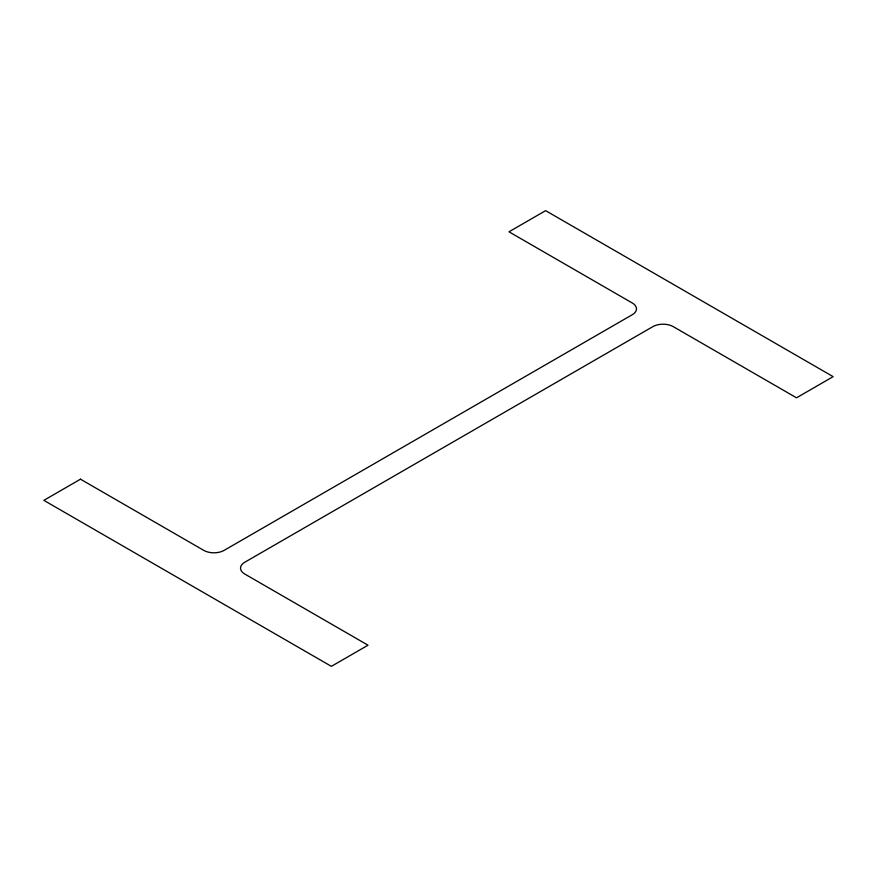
<?xml version="1.0" encoding="UTF-8"?>
<svg xmlns="http://www.w3.org/2000/svg" width="877" height="877" viewBox="0 0 877 877"><rect width="100%" height="100%" fill="white"/><g stroke="black" fill="none" stroke-linecap="round" stroke-linejoin="round"><path stroke-width="1.32" d="M80.487 479.193L43.85 500.35L331.374 666.345L368.022 645.198L244.738 574.018A14.394 8.31 0 0 1 244.738 562.267L652.872 326.628A14.394 8.31 0 0 1 673.229 326.628L796.513 397.807L833.15 376.65L545.626 210.655L508.978 231.802L632.262 302.982A14.394 8.31 0 0 1 632.262 314.733L224.128 550.372A14.394 8.31 0 0 1 203.771 550.372L80.487 479.193"/></g></svg>
